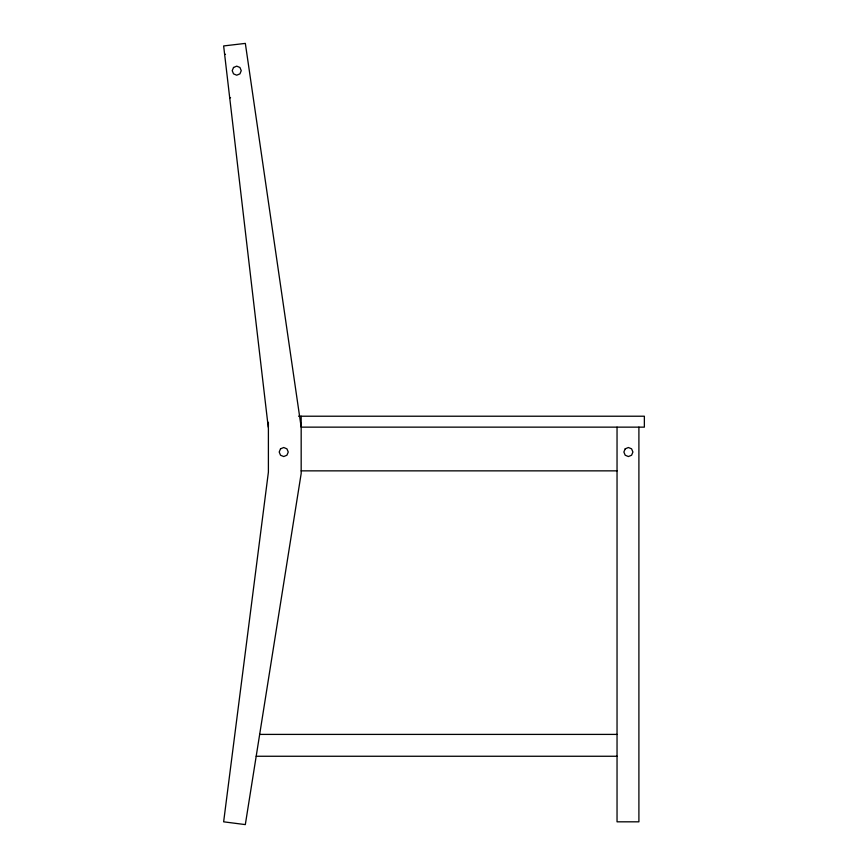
<?xml version="1.0" encoding="UTF-8"?>
<svg xmlns="http://www.w3.org/2000/svg" width="868" height="868" viewBox="0 0 868 868"><rect width="100%" height="100%" fill="white"/><g stroke="black" fill="none" stroke-linecap="round" stroke-linejoin="round"><path stroke-width="1.3" d="M224.866 54.391L225.474 54.315M229.944 97.802L230.552 97.737M298.559 416.217L644.36 416.217L644.36 427.143L301.174 427.143L245.34 43.4L223.64 45.939L268.396 428.423L268.396 472.127L223.64 821.822L245.318 824.6L301.174 473.527L301.174 416.217M301.174 470.857L617.039 470.857M259.673 734.404L617.039 734.404M256.19 756.256L617.039 756.256M638.902 427.143L638.902 821.822L617.039 821.822L617.039 427.143M268.396 422.293L268.396 427.143M233.535 67.476L232.212 70.666L233.535 73.867L236.725 75.191L239.926 73.867L241.25 70.666L239.926 67.476L236.725 66.152L233.535 67.476M280.527 448.832L279.203 452.022L280.527 455.223L283.727 456.546L286.917 455.223L288.252 452.022L286.917 448.832L283.727 447.508L280.527 448.832M625.199 448.832L623.875 452.022L625.199 455.223L628.389 456.546L631.589 455.223L632.913 452.022L631.589 448.832L628.389 447.508L625.199 448.832"/></g></svg>
